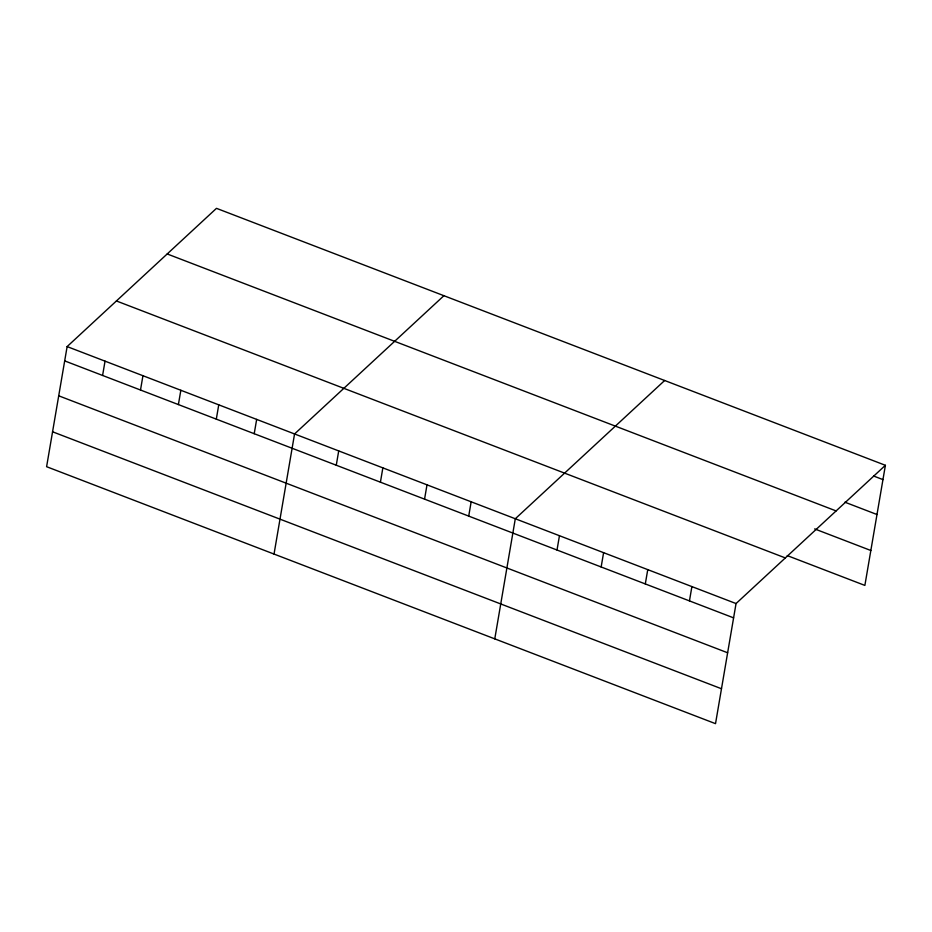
<?xml version="1.0" encoding="UTF-8"?>
<svg xmlns="http://www.w3.org/2000/svg" width="932" height="932" viewBox="0 0 932 932"><rect width="100%" height="100%" fill="white"/><g stroke="black" fill="none" stroke-linecap="round" stroke-linejoin="round"><path stroke-width="1.4" d="M67.127 346.588L46.6 466.699L715.52 723.663L736.047 603.552L885.4 465.301L216.48 208.337L67.127 346.588L736.047 603.552M102.59 375.456L105.036 361.15M140.499 390.019L142.946 375.713M178.396 404.57L180.843 390.275M216.306 419.132L218.752 404.838M254.215 433.695L256.661 419.4M274.031 554.062L294.559 433.963L443.912 295.7M336.266 465.219L338.712 450.913M380.419 482.182L382.854 467.876M424.561 499.133L427.007 484.838M468.714 516.095L471.161 501.8M494.776 638.863L515.303 518.751L664.656 380.501M557.01 550.02L559.456 535.714M601.152 566.982L603.598 552.676M645.305 583.933L647.752 569.638M689.459 600.895L691.894 586.589M885.4 465.301L864.873 585.413L787.272 555.6M873.587 476.007L882.953 479.607M844.881 502.185L876.989 514.522M167.201 253.958L836.109 510.922M814.65 528.91L870.837 550.497M116.418 300.966L785.338 557.93M64.681 360.894L733.601 617.858M58.716 395.809L727.636 652.773M52.565 431.784L721.485 688.748"/></g></svg>
